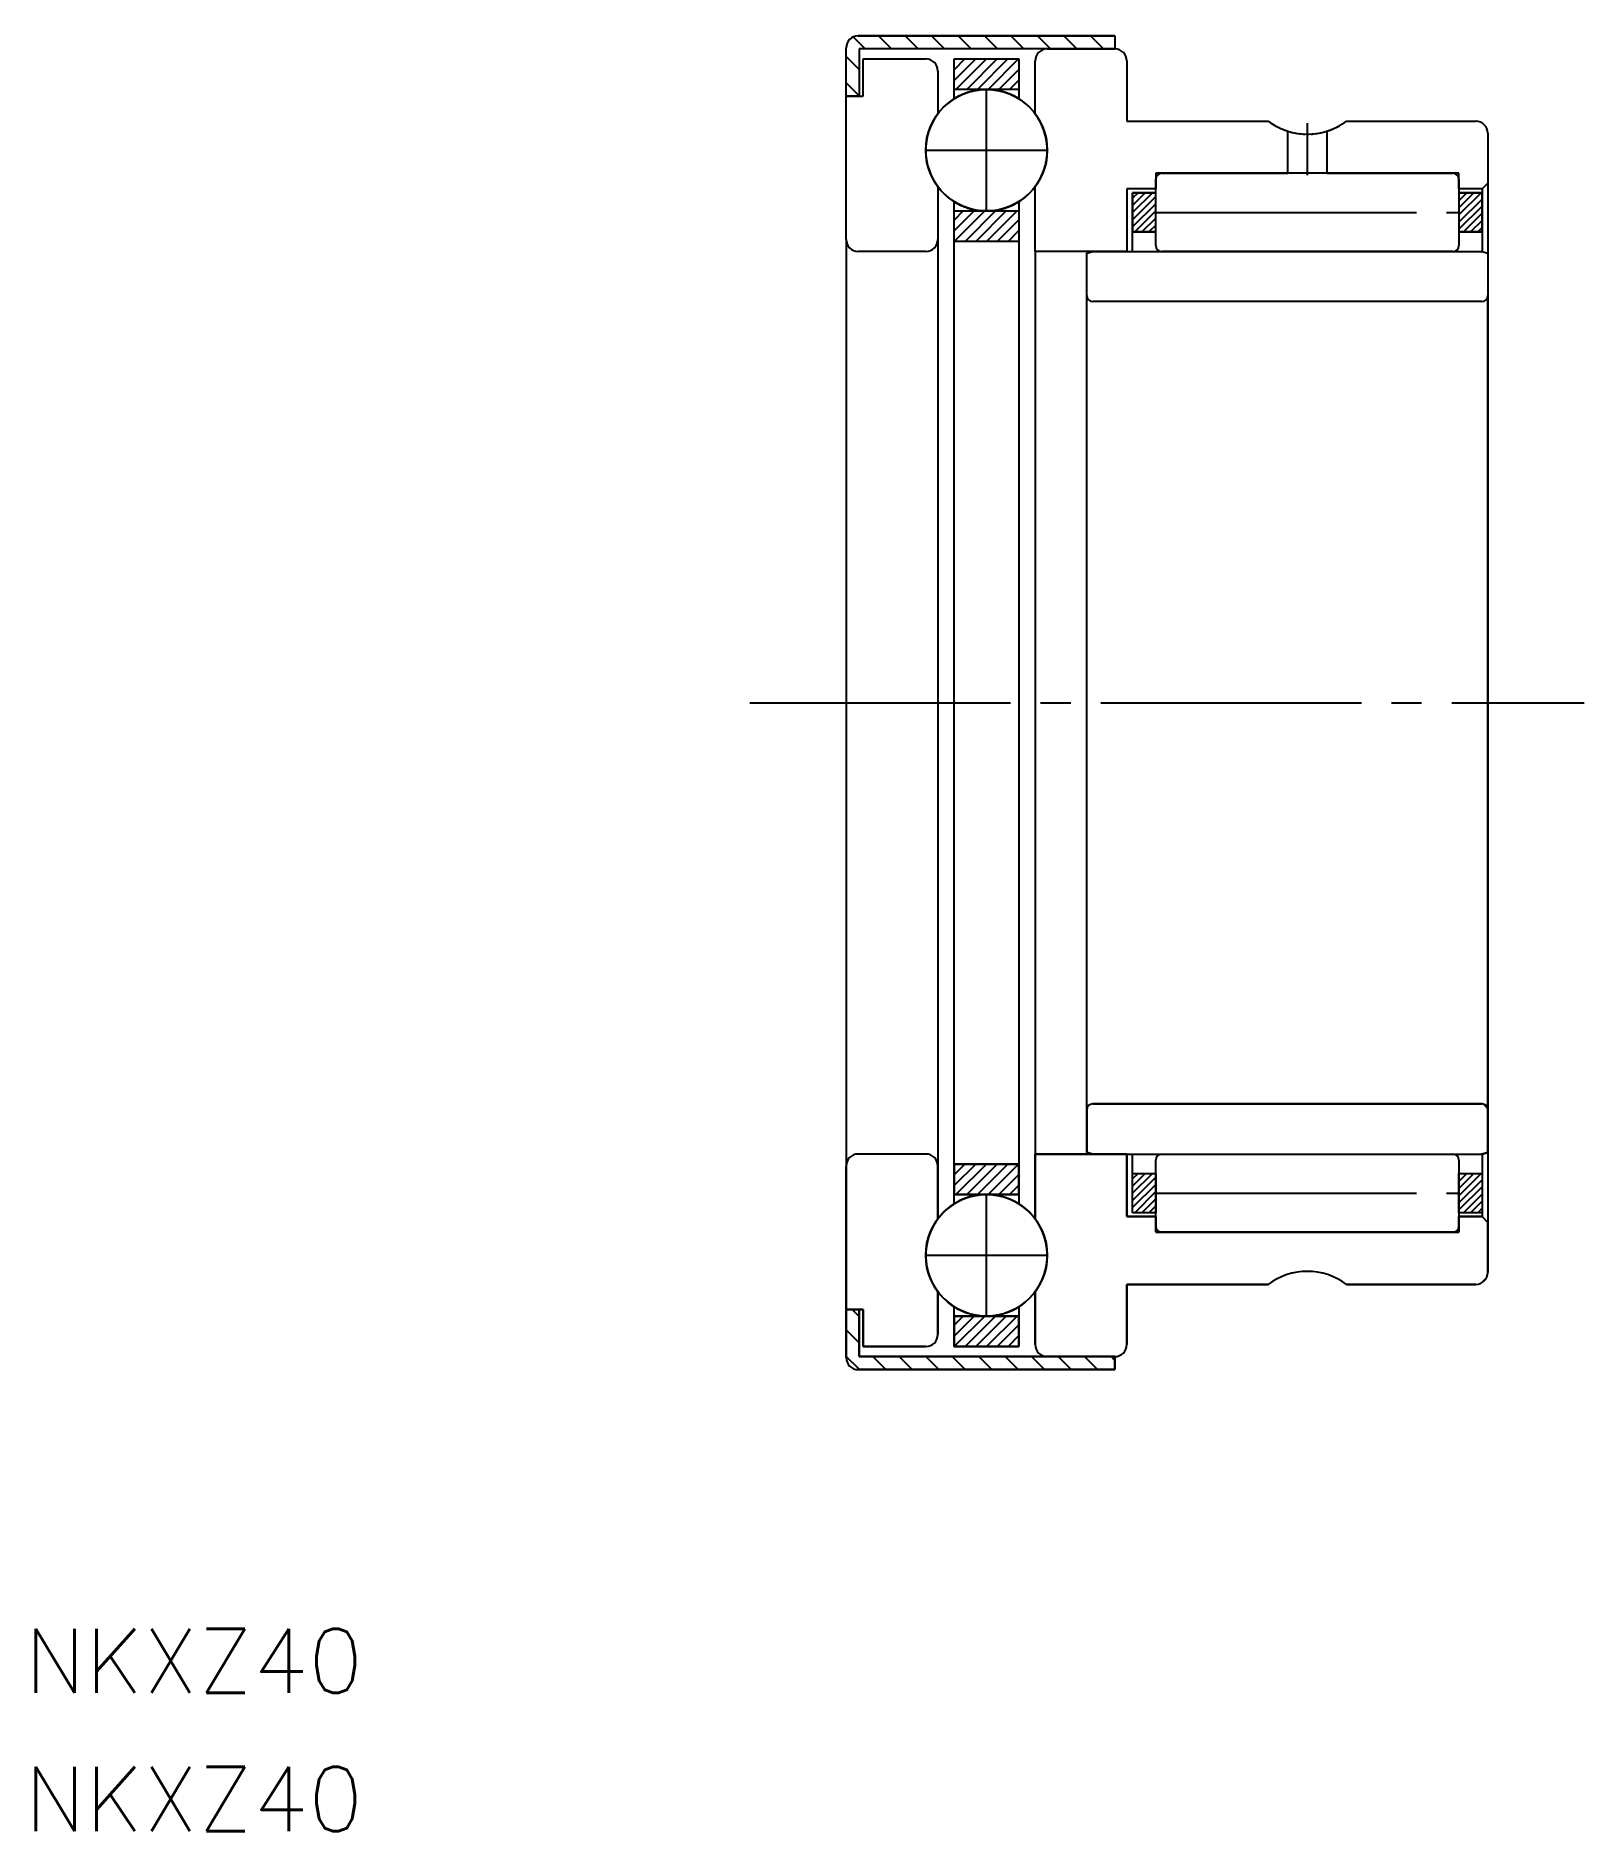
# Model space of a CAD drawing. Extents: x 155 to 232.2, y 91 to 180.5.
import ezdxf

# ---------------------------------------------------------------- set-up
doc = ezdxf.new("R2010")
doc.units = 0
doc.linetypes.add('CENTER', pattern=[17.5, 13, -1.5, 1.5, -1.5])
doc.layers.get('0').update_dxf_attribs({"linetype": 'CONTINUOUS'})
doc.layers.add('CENTER', color=1, linetype='CENTER')
doc.styles.get("Standard").update_dxf_attribs({"font": 'txt.shx', "bigfont": '@extfont2.shx'})

# ---------------------------------------------------------------- blocks, each defined once
blk = doc.blocks.new('B09094232828012009_0000000')
at = {"color": 7, "linetype": 'CONTINUOUS'}
for centre in [(7, 27.55), (7, -27.55)]:
    blk.add_circle(centre, 3.03, dxfattribs=at)
blk = doc.blocks.new('B09094232828012009_0000001')
at = {"color": 7, "linetype": 'CONTINUOUS'}
for p, q in [((22.0255, 26.4), (22.0255, 28.499734)), ((23.9745, 28.499734), (23.9745, 26.4)), ((23, 26.4), (22.0255, 26.4)), ((23.9745, 26.4), (23, 26.4))]:
    blk.add_line(p, q, dxfattribs=at)
blk.add_arc((23, 31.596), 3.246, 252.529444, 287.470556, dxfattribs=at)

msp = doc.modelspace()

# ---------------------------------------------------------------- linework, layer by layer
at = {"color": 3, "linetype": 'CONTINUOUS'}
for p, q in [((196.305, 179.844), (195.709, 180.441)), ((197.625, 179.844), (196.975, 180.494)), ((198.945, 179.844), (198.295, 180.494)), ((200.265, 179.844), (199.615, 180.494)), ((201.585, 179.844), (200.935, 180.494)), ((202.905, 179.844), (202.255, 180.494)), ((204.225, 179.844), (203.575, 180.494)), ((205.545, 179.844), (204.895, 180.494)), ((206.865, 179.844), (206.215, 180.494)), ((208.185, 179.844), (207.535, 180.494)), ((196.005, 178.824), (195.355, 179.474)), ((201.815, 179.344), (200.739, 178.269)), ((201.28, 179.344), (200.739, 178.804)), ((200.744, 179.344), (200.739, 179.34)), ((202.351, 179.344), (200.831, 177.824)), ((202.887, 179.344), (201.367, 177.824)), ((203.422, 179.344), (201.902, 177.824)), ((203.958, 179.344), (202.438, 177.824)), ((196.005, 177.504), (195.355, 178.154)), ((203.971, 178.823), (202.973, 177.824)), ((203.971, 178.287), (203.509, 177.824)), ((210.626, 172.669), (209.643, 171.687)), ((210.269, 172.669), (209.643, 172.044)), ((209.913, 172.669), (209.643, 172.4)), ((210.795, 172.483), (209.643, 171.331)), ((210.795, 172.127), (209.643, 170.975)), ((227.019, 172.669), (225.915, 171.566)), ((226.663, 172.669), (225.915, 171.922)), ((226.306, 172.669), (225.915, 172.278)), ((225.95, 172.669), (225.915, 172.635)), ((227.067, 172.361), (225.915, 171.209)), ((227.067, 172.005), (225.915, 170.853)), ((201.734, 171.764), (200.739, 170.77)), ((201.198, 171.764), (200.739, 171.305)), ((202.27, 171.764), (200.75, 170.244)), ((202.805, 171.764), (201.285, 170.244)), ((203.341, 171.764), (201.821, 170.244)), ((203.877, 171.764), (202.357, 170.244)), ((203.971, 171.324), (202.892, 170.244)), ((210.795, 171.77), (209.745, 170.719)), ((210.795, 171.414), (210.101, 170.719)), ((210.795, 171.057), (210.458, 170.719)), ((227.067, 171.649), (226.138, 170.719)), ((227.067, 171.292), (226.495, 170.719)), ((203.971, 170.788), (203.428, 170.244)), ((203.971, 170.252), (203.964, 170.244)), ((227.067, 170.936), (226.851, 170.719)), ((227.349, 127.006), (227.117, 127.238)), ((201.815, 124.244), (200.739, 123.169)), ((201.28, 124.244), (200.739, 123.704)), ((200.744, 124.244), (200.739, 124.24)), ((202.351, 124.244), (200.831, 122.724)), ((202.887, 124.244), (201.367, 122.724)), ((203.422, 124.244), (201.902, 122.724)), ((203.958, 124.244), (202.438, 122.724)), ((203.971, 123.723), (202.973, 122.724)), ((210.626, 123.769), (209.643, 122.787)), ((210.269, 123.769), (209.643, 123.144)), ((209.913, 123.769), (209.643, 123.5)), ((210.795, 123.583), (209.643, 122.431)), ((227.019, 123.769), (225.915, 122.666)), ((226.663, 123.769), (225.915, 123.022)), ((226.306, 123.769), (225.915, 123.378)), ((225.95, 123.769), (225.915, 123.735)), ((203.971, 123.187), (203.509, 122.724)), ((210.795, 123.227), (209.643, 122.075)), ((210.795, 122.87), (209.745, 121.819)), ((227.067, 123.461), (225.915, 122.309)), ((227.067, 123.105), (225.915, 121.953)), ((227.067, 122.749), (226.138, 121.819)), ((210.795, 122.514), (210.101, 121.819)), ((210.795, 122.157), (210.458, 121.819)), ((227.067, 122.392), (226.495, 121.819)), ((227.067, 122.036), (226.851, 121.819)), ((227.285, 118.563), (227.037, 118.315)), ((196.005, 116.644), (195.655, 116.994)), ((201.734, 116.664), (200.739, 115.67)), ((201.198, 116.664), (200.739, 116.205)), ((202.27, 116.664), (200.75, 115.144)), ((202.805, 116.664), (201.285, 115.144)), ((203.341, 116.664), (201.821, 115.144)), ((203.877, 116.664), (202.357, 115.144)), ((196.005, 115.324), (195.355, 115.974)), ((203.971, 116.224), (202.892, 115.144)), ((203.971, 115.688), (203.428, 115.144)), ((196.015, 113.994), (195.355, 114.654)), ((197.335, 113.994), (196.685, 114.644)), ((198.655, 113.994), (198.005, 114.644)), ((199.975, 113.994), (199.325, 114.644)), ((201.295, 113.994), (200.645, 114.644)), ((202.615, 113.994), (201.965, 114.644)), ((203.935, 113.994), (203.285, 114.644)), ((203.971, 115.152), (203.964, 115.144)), ((205.255, 113.994), (204.605, 114.644)), ((206.575, 113.994), (205.925, 114.644)), ((207.895, 113.994), (207.245, 114.644)), ((208.755, 114.454), (208.565, 114.644))]:
    msp.add_line(p, q, dxfattribs=at)
at = {"color": 7, "linetype": 'CONTINUOUS'}
for p, q in [((208.755, 180.494), (195.955, 180.494)), ((195.955, 180.494), (208.755, 180.494)), ((208.755, 180.494), (208.755, 179.844)), ((208.755, 180.494), (208.755, 179.844)), ((195.355, 177.494), (195.355, 179.894)), ((195.355, 177.494), (195.355, 179.894)), ((196.005, 179.844), (196.005, 177.494)), ((208.755, 179.844), (196.005, 179.844)), ((208.755, 179.844), (196.005, 179.844)), ((196.005, 179.844), (196.005, 177.494)), ((196.205, 179.344), (199.331, 179.344)), ((196.205, 177.494), (196.205, 179.344)), ((196.205, 177.494), (196.205, 179.344)), ((196.205, 179.344), (199.331, 179.344)), ((200.739, 179.344), (203.971, 179.344)), ((200.739, 177.824), (200.739, 179.344)), ((200.739, 177.824), (200.739, 179.344)), ((200.739, 179.344), (203.971, 179.344)), ((203.971, 179.344), (203.971, 177.824)), ((203.971, 179.344), (203.971, 177.824)), ((204.779, 176.612), (204.779, 179.244)), ((204.779, 176.611), (204.779, 179.244)), ((205.379, 179.844), (208.755, 179.844)), ((209.355, 179.244), (209.355, 176.244)), ((209.355, 179.244), (209.355, 176.244)), ((199.931, 178.744), (199.931, 176.612)), ((199.931, 178.744), (199.931, 176.611)), ((195.355, 177.494), (196.205, 177.494)), ((195.355, 170.344), (195.355, 177.494)), ((196.005, 177.494), (195.355, 177.494)), ((195.355, 170.344), (195.355, 177.494)), ((195.355, 177.494), (196.205, 177.494)), ((203.971, 177.824), (200.739, 177.824)), ((200.739, 177.358), (200.739, 177.824)), ((203.971, 177.824), (200.739, 177.824)), ((203.971, 177.824), (203.971, 177.358)), ((209.355, 176.244), (216.407, 176.244)), ((209.355, 176.244), (216.407, 176.244)), ((220.304, 176.244), (226.755, 176.244)), ((220.304, 176.244), (226.755, 176.244)), ((227.355, 175.644), (227.355, 173.152)), ((227.355, 175.644), (227.355, 173.152)), ((199.931, 172.979), (199.931, 170.344)), ((199.931, 172.976), (199.931, 170.344)), ((204.779, 169.744), (204.779, 172.979)), ((204.779, 169.744), (204.779, 172.976)), ((209.355, 172.864), (209.355, 169.744)), ((210.795, 172.864), (209.355, 172.864)), ((210.795, 172.864), (209.355, 172.864)), ((209.355, 172.864), (209.355, 169.744)), ((210.795, 173.644), (210.795, 172.864)), ((217.381, 173.644), (210.795, 173.644)), ((217.381, 173.644), (210.795, 173.644)), ((210.795, 173.644), (210.795, 172.864)), ((210.795, 170.044), (210.795, 173.344)), ((211.095, 173.644), (217.381, 173.644)), ((225.915, 173.644), (219.33, 173.644)), ((219.33, 173.644), (225.615, 173.644)), ((225.915, 173.644), (219.33, 173.644)), ((225.915, 172.864), (225.915, 173.644)), ((225.915, 172.864), (225.915, 173.644)), ((225.915, 173.344), (225.915, 170.044)), ((227.067, 172.864), (225.915, 172.864)), ((227.067, 172.864), (225.915, 172.864)), ((227.355, 173.152), (227.067, 172.864)), ((227.355, 173.152), (227.067, 172.864)), ((227.067, 172.864), (227.067, 169.744)), ((227.355, 173.152), (227.355, 121.336)), ((200.739, 171.764), (200.739, 172.231)), ((203.971, 172.231), (203.971, 171.764)), ((209.643, 172.669), (210.795, 172.669)), ((209.643, 170.719), (209.643, 172.669)), ((209.643, 172.669), (209.643, 170.719)), ((210.795, 172.669), (209.643, 172.669)), ((210.795, 170.719), (210.795, 172.669)), ((225.915, 172.669), (227.067, 172.669)), ((225.915, 172.669), (225.915, 170.719)), ((227.067, 172.669), (225.915, 172.669)), ((227.067, 172.669), (227.067, 170.719)), ((227.067, 170.719), (227.067, 172.669)), ((200.739, 171.764), (203.971, 171.764)), ((200.739, 170.244), (200.739, 171.764)), ((200.739, 170.244), (200.739, 171.764)), ((200.739, 171.764), (203.971, 171.764)), ((203.971, 171.764), (203.971, 170.244)), ((203.971, 171.764), (203.971, 170.244)), ((195.355, 170.344), (195.355, 124.144)), ((199.931, 170.344), (199.931, 124.144)), ((203.971, 170.244), (200.739, 170.244)), ((200.739, 124.244), (200.739, 170.244)), ((203.971, 170.244), (200.739, 170.244)), ((203.971, 170.244), (203.971, 124.244)), ((210.795, 170.719), (209.643, 170.719)), ((209.643, 170.719), (210.795, 170.719)), ((209.643, 169.744), (209.643, 170.719)), ((227.067, 170.719), (225.915, 170.719)), ((225.915, 170.719), (227.067, 170.719)), ((227.067, 170.719), (227.067, 169.744)), ((199.331, 169.744), (195.955, 169.744)), ((199.331, 169.744), (195.955, 169.744)), ((204.779, 169.744), (204.779, 124.744)), ((209.355, 169.744), (204.779, 169.744)), ((209.355, 169.744), (204.779, 169.744)), ((207.355, 169.664), (207.655, 169.744)), ((207.355, 169.664), (207.655, 169.744)), ((207.355, 167.544), (207.355, 169.664)), ((207.355, 167.544), (207.355, 169.664)), ((207.655, 169.744), (227.055, 169.744)), ((207.655, 169.744), (227.055, 169.744)), ((225.615, 169.744), (211.095, 169.744)), ((227.055, 169.744), (227.355, 169.664)), ((227.055, 169.744), (227.355, 169.664)), ((227.355, 169.664), (227.355, 167.544)), ((227.355, 169.664), (227.355, 167.544)), ((207.355, 126.944), (207.355, 167.544)), ((227.355, 126.944), (227.355, 167.544)), ((227.055, 167.244), (207.655, 167.244)), ((227.055, 167.244), (207.655, 167.244)), ((207.655, 127.244), (227.055, 127.244)), ((227.055, 127.244), (207.655, 127.244)), ((207.355, 124.825), (207.355, 126.944)), ((207.355, 126.944), (207.355, 124.825)), ((227.355, 126.944), (227.355, 124.825)), ((227.355, 124.825), (227.355, 126.944)), ((199.331, 124.744), (195.955, 124.744)), ((204.779, 121.512), (204.779, 124.744)), ((204.779, 124.744), (209.355, 124.744)), ((204.779, 124.744), (204.779, 121.511)), ((209.355, 124.744), (204.779, 124.744)), ((207.655, 124.744), (207.355, 124.825)), ((207.355, 124.825), (207.655, 124.744)), ((207.655, 124.744), (227.055, 124.744)), ((207.655, 124.744), (227.055, 124.744)), ((209.355, 124.744), (209.355, 121.624)), ((209.355, 121.624), (209.355, 124.744)), ((209.643, 123.769), (209.643, 124.744)), ((210.795, 121.144), (210.795, 124.444)), ((211.095, 124.744), (225.615, 124.744)), ((225.915, 124.444), (225.915, 121.144)), ((227.355, 124.825), (227.055, 124.744)), ((227.055, 124.744), (227.355, 124.825)), ((227.067, 124.744), (227.067, 123.769)), ((227.067, 124.744), (227.067, 121.624)), ((195.355, 116.994), (195.355, 124.144)), ((195.355, 124.144), (195.355, 116.994)), ((199.931, 124.144), (199.931, 121.512)), ((199.931, 121.511), (199.931, 124.144)), ((200.739, 124.244), (203.971, 124.244)), ((200.739, 122.724), (200.739, 124.244)), ((200.739, 124.244), (200.739, 122.724)), ((203.971, 124.244), (200.739, 124.244)), ((203.971, 124.244), (203.971, 122.724)), ((203.971, 122.724), (203.971, 124.244)), ((209.643, 123.769), (210.795, 123.769)), ((209.643, 121.819), (209.643, 123.769)), ((209.643, 121.819), (209.643, 123.769)), ((209.643, 123.769), (210.795, 123.769)), ((210.795, 123.769), (210.795, 121.819)), ((225.915, 123.769), (227.067, 123.769)), ((225.915, 121.819), (225.915, 123.769)), ((225.915, 123.769), (227.067, 123.769)), ((227.067, 123.769), (227.067, 121.819)), ((227.067, 123.769), (227.067, 121.819)), ((203.971, 122.724), (200.739, 122.724)), ((200.739, 122.258), (200.739, 122.724)), ((200.739, 122.724), (203.971, 122.724)), ((203.971, 122.724), (203.971, 122.258)), ((210.795, 121.819), (209.643, 121.819)), ((210.795, 121.819), (209.643, 121.819)), ((227.067, 121.819), (225.915, 121.819)), ((227.067, 121.819), (225.915, 121.819)), ((209.355, 121.624), (210.795, 121.624)), ((210.795, 121.624), (209.355, 121.624)), ((210.795, 121.624), (210.795, 120.844)), ((210.795, 120.844), (210.795, 121.624)), ((210.795, 120.844), (225.915, 120.844)), ((225.915, 120.844), (210.795, 120.844)), ((225.915, 120.844), (225.915, 121.624)), ((225.915, 121.624), (227.067, 121.624)), ((227.067, 121.624), (225.915, 121.624)), ((225.915, 121.624), (225.915, 120.844)), ((227.067, 121.624), (227.355, 121.336)), ((227.355, 121.336), (227.067, 121.624)), ((227.355, 121.336), (227.355, 118.844)), ((227.355, 118.844), (227.355, 121.336)), ((209.355, 118.244), (209.355, 115.244)), ((216.407, 118.244), (209.355, 118.244)), ((209.355, 115.244), (209.355, 118.244)), ((209.355, 118.244), (216.407, 118.244)), ((226.755, 118.244), (220.304, 118.244)), ((220.304, 118.244), (226.755, 118.244)), ((199.931, 115.744), (199.931, 117.879)), ((199.931, 117.876), (199.931, 115.744)), ((204.779, 117.879), (204.779, 115.244)), ((204.779, 115.244), (204.779, 117.876)), ((196.205, 116.994), (195.355, 116.994)), ((195.355, 114.594), (195.355, 116.994)), ((195.355, 116.994), (195.355, 114.594)), ((196.005, 116.994), (195.355, 116.994)), ((195.355, 116.994), (196.205, 116.994)), ((196.005, 116.994), (196.005, 114.644)), ((196.005, 114.644), (196.005, 116.994)), ((196.205, 115.144), (196.205, 116.994)), ((196.205, 116.994), (196.205, 115.144)), ((200.739, 116.664), (200.739, 117.131)), ((200.739, 116.664), (203.971, 116.664)), ((200.739, 115.144), (200.739, 116.664)), ((203.971, 116.664), (200.739, 116.664)), ((200.739, 116.664), (200.739, 115.144)), ((203.971, 117.131), (203.971, 116.664)), ((203.971, 116.664), (203.971, 115.144)), ((203.971, 115.144), (203.971, 116.664)), ((196.005, 114.644), (208.755, 114.644)), ((208.755, 114.644), (196.005, 114.644)), ((199.331, 115.144), (196.205, 115.144)), ((196.205, 115.144), (199.331, 115.144)), ((203.971, 115.144), (200.739, 115.144)), ((200.739, 115.144), (203.971, 115.144)), ((205.379, 114.644), (208.755, 114.644)), ((208.755, 114.644), (208.755, 113.994)), ((208.755, 113.994), (208.755, 114.644)), ((208.755, 113.994), (195.955, 113.994)), ((195.955, 113.994), (208.755, 113.994))]:
    msp.add_line(p, q, dxfattribs=at)
for centre, radius, start, end in [((195.955, 179.894), 0.6, 90, 180), ((195.955, 179.894), 0.6, 90, 180), ((199.331, 178.744), 0.6, 0, 90), ((199.331, 178.744), 0.6, 0, 90), ((205.379, 179.244), 0.6, 90, 180), ((205.379, 179.244), 0.6, 90, 180), ((208.755, 179.244), 0.6, 0, 90), ((208.755, 179.244), 0.6, 0, 90), ((202.355, 174.794), 3.03, 35.22624, 180.89848), ((202.355, 174.794), 3.03, 146.34346, 147.83993), ((202.355, 174.794), 3.03, 146.34346, 147.83993), ((202.355, 174.794), 3.03, 143.1301, 144.21842), ((202.355, 174.794), 3.03, 143.1301, 144.21842), ((202.355, 174.794), 3.03, 35.22624, 36.8699), ((202.355, 174.794), 3.03, 359.10005, 36.8699), ((202.355, 174.794), 3.03, 31.61507, 33.18493), ((202.355, 174.794), 3.03, 31.61507, 33.18493), ((202.355, 174.794), 3.03, 164.30202, 165.95893), ((202.355, 174.794), 3.03, 164.30202, 165.95893), ((202.355, 174.794), 3.03, 160.71073, 162.33392), ((202.355, 174.794), 3.03, 160.71073, 162.33392), ((202.355, 174.794), 3.03, 157.11926, 158.70941), ((202.355, 174.794), 3.03, 157.11926, 158.70941), ((202.355, 174.794), 3.03, 153.52758, 155.08552), ((202.355, 174.794), 3.03, 153.52758, 155.08552), ((202.355, 174.794), 3.03, 149.93566, 151.46233), ((202.355, 174.794), 3.03, 149.93566, 151.46233), ((202.355, 174.794), 3.03, 28.00346, 29.59654), ((202.355, 174.794), 3.03, 28.00346, 29.59654), ((202.355, 174.794), 3.03, 24.39143, 26.00857), ((202.355, 174.794), 3.03, 24.39143, 26.00857), ((202.355, 174.794), 3.03, 20.77905, 22.42095), ((202.355, 174.794), 3.03, 20.77905, 22.42095), ((202.355, 174.794), 3.03, 17.16636, 18.83364), ((202.355, 174.794), 3.03, 17.16636, 18.83364), ((202.355, 174.794), 3.03, 13.55341, 15.24659), ((202.355, 174.794), 3.03, 13.55341, 15.24659), ((218.355, 178.84), 3.246, 233.10657, 252.52944), ((218.355, 178.84), 3.246, 233.10657, 253.61774), ((218.355, 178.84), 3.246, 255.41819, 257.21772), ((218.355, 178.84), 3.246, 259.0182, 260.8177), ((218.355, 178.84), 3.246, 262.61821, 264.41769), ((218.355, 178.84), 3.246, 266.21822, 268.01769), ((218.355, 178.84), 3.246, 269.81822, 271.61769), ((218.355, 178.84), 3.246, 273.41822, 275.21769), ((218.355, 178.84), 3.246, 277.01822, 278.81771), ((218.355, 178.84), 3.246, 280.61821, 282.41772), ((218.355, 178.84), 3.246, 284.21819, 286.6628), ((218.355, 178.84), 3.246, 287.25309, 306.89343), ((218.355, 178.84), 3.246, 287.47056, 306.89343), ((226.755, 175.644), 0.6, 0, 90), ((226.755, 175.644), 0.6, 0, 90), ((202.355, 174.794), 3.03, 178.66608, 180), ((202.355, 174.794), 3.03, 178.66608, 180), ((202.355, 174.794), 3.03, 180, 0.89995), ((202.355, 174.794), 3.03, 180, 180.89848), ((202.355, 174.794), 3.03, 182.68806, 184.51194), ((202.355, 174.794), 3.03, 182.68806, 184.51194), ((202.355, 174.794), 3.03, 175.07515, 176.83604), ((202.355, 174.794), 3.03, 175.07515, 176.83604), ((202.355, 174.794), 3.03, 171.48419, 173.21009), ((202.355, 174.794), 3.03, 171.48419, 173.21009), ((202.355, 174.794), 3.03, 167.89316, 169.58435), ((202.355, 174.794), 3.03, 167.89316, 169.58435), ((202.355, 174.794), 3.03, 9.94025, 11.65975), ((202.355, 174.794), 3.03, 9.94025, 11.65975), ((202.355, 174.794), 3.03, 6.32694, 8.07306), ((202.355, 174.794), 3.03, 6.32694, 8.07306), ((202.355, 174.794), 3.03, 355.05601, 356.89101), ((202.355, 174.794), 3.03, 2.71352, 4.48648), ((202.355, 174.794), 3.03, 2.71352, 4.48648), ((202.355, 174.794), 3.03, 355.48659, 357.31341), ((202.355, 174.794), 3.03, 0, 0.89995), ((202.355, 174.794), 3.03, 358.66509, 0), ((202.355, 174.794), 3.03, 186.27464, 188.12536), ((202.355, 174.794), 3.03, 186.27464, 188.12536), ((202.355, 174.794), 3.03, 189.86132, 191.73868), ((202.355, 174.794), 3.03, 189.86132, 191.73868), ((202.355, 174.794), 3.03, 193.44817, 195.35183), ((202.355, 174.794), 3.03, 193.44817, 195.35183), ((202.355, 174.794), 3.03, 197.03521, 198.96479), ((202.355, 174.794), 3.03, 197.03521, 198.96479), ((202.355, 174.794), 3.03, 200.62252, 202.57748), ((202.355, 174.794), 3.03, 200.62252, 202.57748), ((202.355, 174.794), 3.03, 337.0119, 339.01765), ((202.355, 174.794), 3.03, 337.42115, 339.37884), ((202.355, 174.794), 3.03, 340.62044, 342.59314), ((202.355, 174.794), 3.03, 341.03382, 342.96618), ((202.355, 174.794), 3.03, 344.22915, 346.16813), ((202.355, 174.794), 3.03, 344.64674, 346.55326), ((202.355, 174.794), 3.03, 347.83801, 349.7427), ((202.355, 174.794), 3.03, 348.25988, 350.14012), ((202.355, 174.794), 3.03, 351.44697, 353.31696), ((202.355, 174.794), 3.03, 351.87318, 353.72682), ((202.355, 174.794), 3.03, 204.21014, 206.18986), ((202.355, 174.794), 3.03, 204.21014, 206.18986), ((202.355, 174.794), 3.03, 207.79811, 209.80189), ((202.355, 174.794), 3.03, 207.79811, 209.80189), ((202.355, 174.794), 3.03, 211.38649, 213.41351), ((202.355, 174.794), 3.03, 211.38649, 213.41351), ((202.355, 174.794), 3.03, 214.97532, 216.8699), ((202.355, 174.794), 3.03, 214.97532, 217.02468), ((202.355, 174.794), 3.03, 218.56465, 220.63535), ((202.355, 174.794), 3.03, 222.15451, 224.24549), ((202.355, 174.794), 3.03, 315.75344, 317.84656), ((202.355, 174.794), 3.03, 319.36352, 321.43648), ((202.355, 174.794), 3.03, 322.97413, 325.02587), ((202.355, 174.794), 3.03, 323.1301, 324.70865), ((202.355, 174.794), 3.03, 326.1877, 328.28713), ((202.355, 174.794), 3.03, 326.58525, 328.61475), ((202.355, 174.794), 3.03, 329.7955, 331.86473), ((202.355, 174.794), 3.03, 330.19683, 332.20317), ((202.355, 174.794), 3.03, 333.40358, 335.44154), ((202.355, 174.794), 3.03, 333.80881, 335.79119), ((211.095, 173.344), 0.3, 90, 180), ((225.615, 173.344), 0.3, 0, 90), ((202.355, 174.794), 3.03, 225.74495, 227.85505), ((202.355, 174.794), 3.03, 229.33601, 231.46399), ((202.355, 174.794), 3.03, 232.92771, 235.07229), ((202.355, 174.794), 3.03, 236.5201, 238.6799), ((202.355, 174.794), 3.03, 240.1132, 242.2868), ((202.355, 174.794), 3.03, 243.70705, 245.89296), ((202.355, 174.794), 3.03, 247.30165, 249.49835), ((202.355, 174.794), 3.03, 250.89704, 253.10296), ((202.355, 174.794), 3.03, 254.49324, 256.70676), ((202.355, 174.794), 3.03, 283.29287, 285.50713), ((202.355, 174.794), 3.03, 286.89659, 289.10341), ((202.355, 174.794), 3.03, 290.50111, 292.69889), ((202.355, 174.794), 3.03, 294.10642, 296.29358), ((202.355, 174.794), 3.03, 297.71249, 299.88751), ((202.355, 174.794), 3.03, 301.31931, 303.48069), ((202.355, 174.794), 3.03, 304.92685, 307.07315), ((202.355, 174.794), 3.03, 308.53507, 310.66493), ((202.355, 174.794), 3.03, 312.14395, 314.25605), ((202.355, 174.794), 3.03, 258.09026, 260.30974), ((202.355, 174.794), 3.03, 261.6881, 263.9119), ((202.355, 174.794), 3.03, 265.28679, 267.51321), ((202.355, 174.794), 3.03, 268.88632, 271.11368), ((202.355, 174.794), 3.03, 272.4867, 274.7133), ((202.355, 174.794), 3.03, 276.08792, 278.31208), ((202.355, 174.794), 3.03, 279.68998, 281.91002), ((195.955, 170.344), 0.6, 180, 270), ((195.955, 170.344), 0.6, 180, 270), ((195.955, 170.344), 0.6, 180, 270), ((199.331, 170.344), 0.6, 270, 0), ((199.331, 170.344), 0.6, 270, 0), ((199.331, 170.344), 0.6, 270, 0), ((211.095, 170.044), 0.3, 180, 270), ((225.615, 170.044), 0.3, 270, 0), ((207.655, 167.544), 0.3, 180, 270), ((207.655, 167.544), 0.3, 180, 270), ((227.055, 167.544), 0.3, 270, 0), ((227.055, 167.544), 0.3, 270, 0), ((207.655, 126.944), 0.3, 90, 180), ((207.655, 126.944), 0.3, 90, 180), ((227.055, 126.944), 0.3, 0, 90), ((227.055, 126.944), 0.3, 0, 90), ((195.955, 124.144), 0.6, 90, 180), ((195.955, 124.144), 0.6, 90, 180), ((195.955, 124.144), 0.6, 90, 180), ((199.331, 124.144), 0.6, 0, 90), ((199.331, 124.144), 0.6, 0, 90), ((199.331, 124.144), 0.6, 0, 90), ((211.095, 124.444), 0.3, 90, 180), ((225.615, 124.444), 0.3, 0, 90), ((202.355, 119.694), 3.03, 358.20625, 315), ((202.355, 119.694), 3.03, 315, 181.79448), ((202.355, 119.694), 3.03, 157.11571, 158.71963), ((202.355, 119.694), 3.03, 153.52347, 155.09733), ((202.355, 119.694), 3.03, 149.93101, 151.47569), ((202.355, 119.694), 3.03, 146.33829, 147.8548), ((202.355, 119.694), 3.03, 143.1301, 144.23472), ((202.355, 119.694), 3.03, 35.21782, 36.8699), ((202.355, 119.694), 3.03, 31.6074, 33.1926), ((202.355, 119.694), 3.03, 27.99655, 29.60345), ((202.355, 119.694), 3.03, 24.38533, 26.01467), ((202.355, 119.694), 3.03, 20.77377, 22.42623), ((211.095, 121.144), 0.3, 180, 270), ((225.615, 121.144), 0.3, 270, 0), ((202.355, 119.694), 3.03, 175.07455, 176.83779), ((202.355, 119.694), 3.03, 171.48298, 173.21357), ((202.355, 119.694), 3.03, 167.89135, 169.58955), ((202.355, 119.694), 3.03, 164.29961, 165.96583), ((202.355, 119.694), 3.03, 160.70774, 162.34249), ((202.355, 119.694), 3.03, 17.16193, 18.83807), ((202.355, 119.694), 3.03, 13.54984, 15.25016), ((202.355, 119.694), 3.03, 9.93757, 11.66243), ((202.355, 119.694), 3.03, 6.32514, 8.07486), ((202.355, 119.694), 3.03, 178.66608, 180), ((202.355, 119.694), 3.03, 180, 180.89848), ((202.355, 119.694), 3.03, 182.68896, 184.51104), ((202.355, 119.694), 3.03, 186.27644, 188.12356), ((202.355, 119.694), 3.03, 189.86401, 191.73599), ((202.355, 119.694), 3.03, 347.83982, 349.7375), ((202.355, 119.694), 3.03, 351.44818, 353.31348), ((202.355, 119.694), 3.03, 355.05662, 356.88927), ((202.355, 119.694), 3.03, 2.71262, 4.48738), ((202.355, 119.694), 3.03, 0, 0.89995), ((202.355, 119.694), 3.03, 358.66509, 0), ((202.355, 119.694), 3.03, 193.45173, 195.34827), ((202.355, 119.694), 3.03, 197.03964, 198.96036), ((202.355, 119.694), 3.03, 200.6278, 202.5722), ((202.355, 119.694), 3.03, 204.21624, 206.18376), ((202.355, 119.694), 3.03, 207.80502, 209.79498), ((202.355, 119.694), 3.03, 329.80015, 331.85137), ((202.355, 119.694), 3.03, 333.40769, 335.42973), ((202.355, 119.694), 3.03, 337.01546, 339.00743), ((202.355, 119.694), 3.03, 340.62342, 342.58457), ((202.355, 119.694), 3.03, 344.23155, 346.16123), ((218.355, 115.648), 3.246, 53.10657, 126.89343), ((218.355, 115.648), 3.246, 53.10657, 126.89343), ((226.755, 118.844), 0.6, 270, 0), ((226.755, 118.844), 0.6, 270, 0), ((202.355, 119.694), 3.03, 211.39417, 213.40583), ((202.355, 119.694), 3.03, 214.98375, 216.8699), ((202.355, 119.694), 3.03, 323.1301, 324.69234), ((202.355, 119.694), 3.03, 326.19288, 328.27227), ((199.331, 115.744), 0.6, 270, 0), ((199.331, 115.744), 0.6, 270, 0), ((195.955, 114.594), 0.6, 180, 270), ((195.955, 114.594), 0.6, 180, 270), ((205.379, 115.244), 0.6, 180, 270), ((205.379, 115.244), 0.6, 180, 270), ((208.755, 115.244), 0.6, 270, 0), ((208.755, 115.244), 0.6, 270, 0)]:
    msp.add_arc(centre, radius, start, end, dxfattribs=at)
at = {"layer": 'CENTER', "color": 1, "linetype": 'CENTER'}
for p, q in [((202.355, 171.764), (202.355, 177.824)), ((218.355, 173.644), (218.355, 176.144)), ((199.325, 174.794), (205.385, 174.794)), ((218.355, 173.544), (218.355, 173.644)), ((210.795, 171.694), (225.915, 171.694)), ((190.555, 147.244), (232.155, 147.244)), ((202.355, 116.664), (202.355, 122.724)), ((210.795, 122.794), (225.915, 122.794)), ((199.325, 119.694), (205.385, 119.694))]:
    msp.add_line(p, q, dxfattribs=at)

# ---------------------------------------------------------------- block references
for name in ['B09094232828012009_0000000', 'B09094232828012009_0000001']:
    msp.add_blockref(name, (195.355, 147.244))

# ---------------------------------------------------------------- texts
at = {"color": 7, "linetype": 'CONTINUOUS'}
for p in [(154.403, 97.873), (154.403, 90.984)]:
    msp.add_text('NKXZ40', height=3.2, dxfattribs=at).set_placement(p)

doc.saveas('drawing.dxf')
